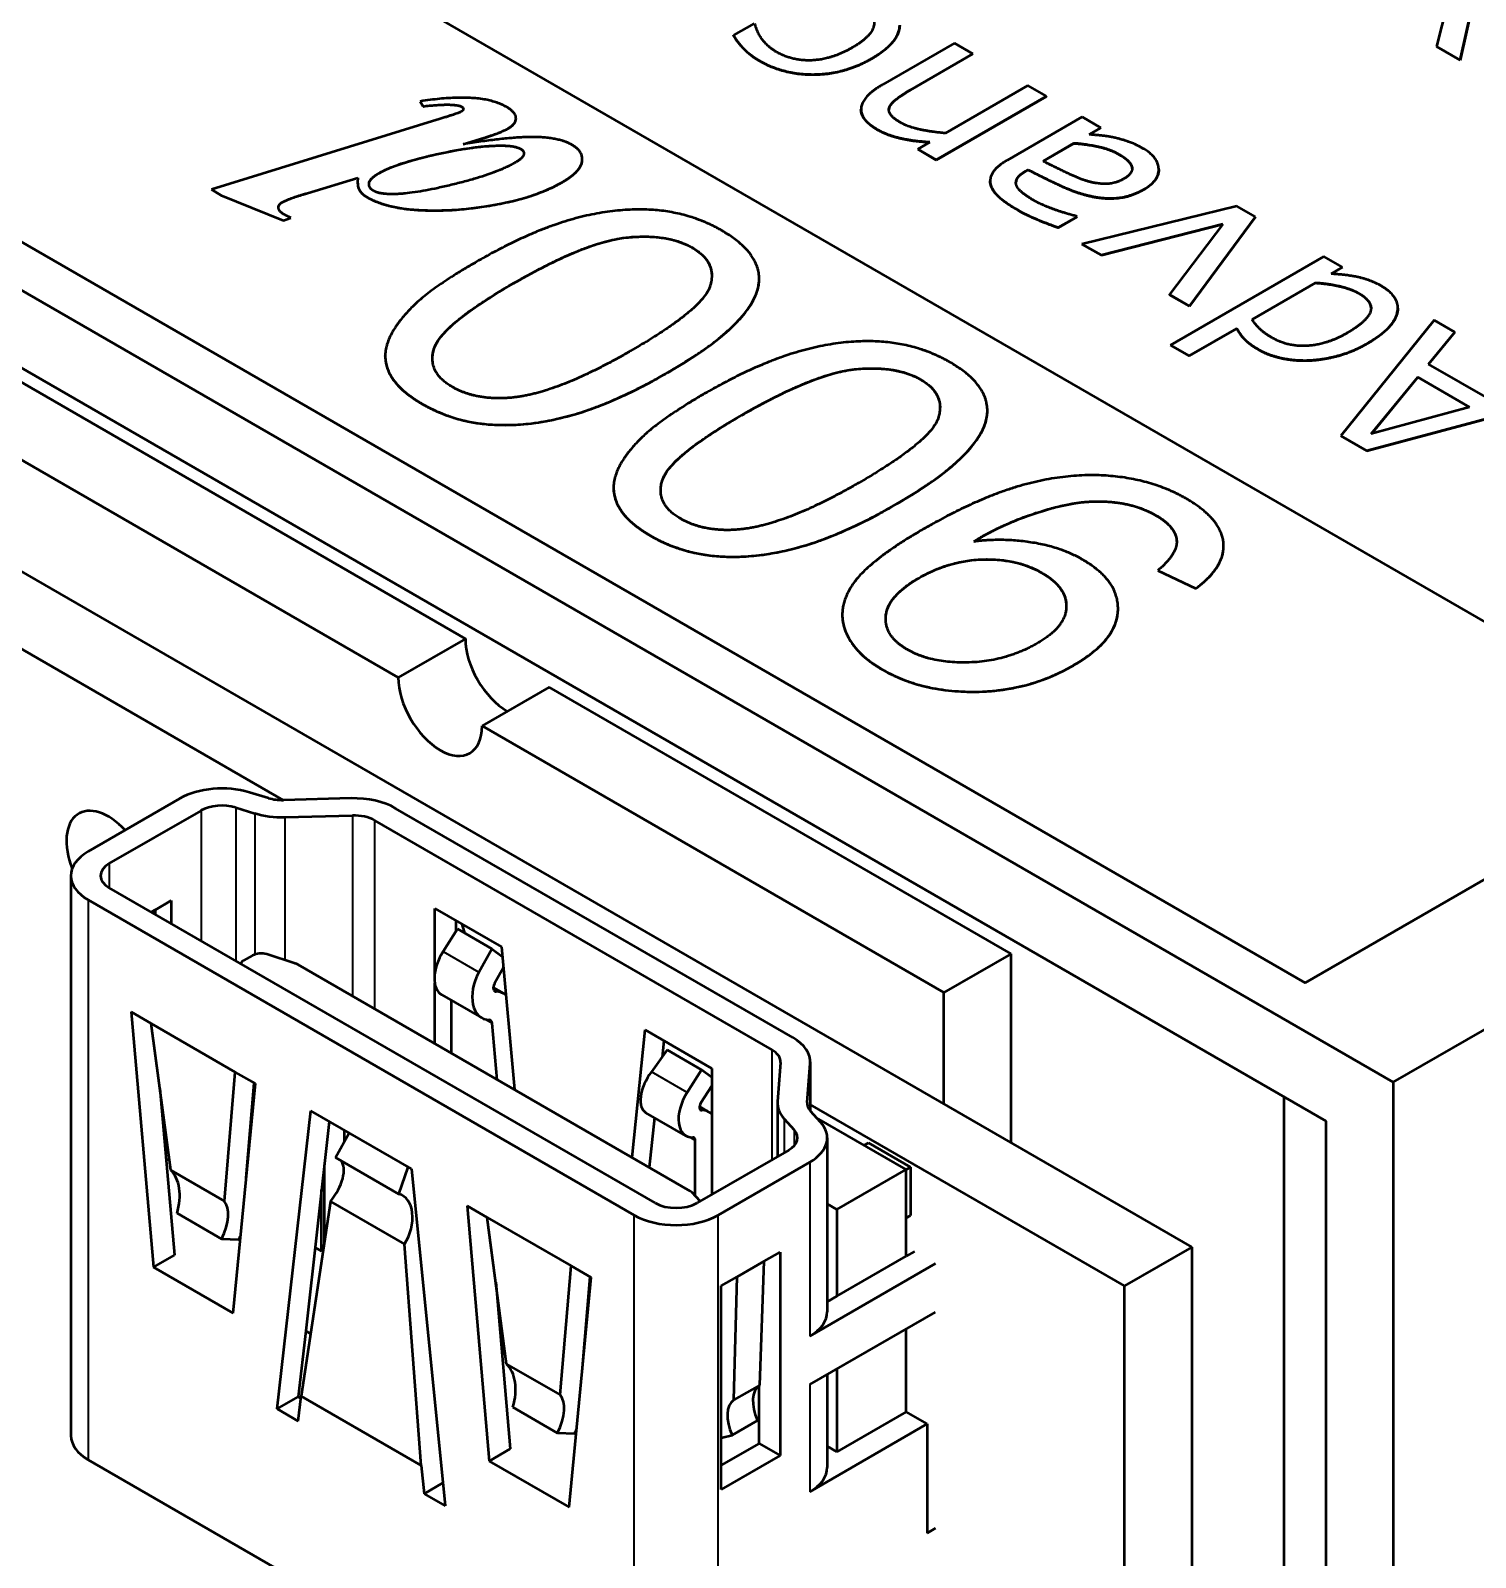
# Model space of a CAD drawing. Header units: millimetres. Extents: x 3118 to 4801, y 919 to 1849.
# Drawn here: x 3955.21 to 3979.55, y 1615.4 to 1641.12 of the extents above; entities that cross this region are included whole.
import ezdxf

# ---------------------------------------------------------------- set-up
doc = ezdxf.new("R2010")
doc.units = ezdxf.units.MM
doc.header["$LTSCALE"] = 1.8
doc.layers.add('외형선(ISO)', color=7, linetype='Continuous', lineweight=50)
doc.layers.add('좁은 외형선(ISO)', color=7, linetype='Continuous', lineweight=35)

msp = doc.modelspace()

# ---------------------------------------------------------------- linework, layer by layer
at = {"layer": '외형선(ISO)'}
for p, q in [((3983.456, 1628.993), (3921.655, 1664.674)), ((3911.978, 1661.618), (3978.163, 1623.406)), ((3914.877, 1660.761), (3976.678, 1625.08)), ((3976.678, 1625.08), (3914.877, 1660.761)), ((3977.032, 1622.753), (3913.109, 1659.658)), ((3962.536, 1630.877), (3933.12, 1647.86)), ((3979.073, 1641.557), (3978.894, 1640.851)), ((3979.289, 1640.623), (3979.504, 1641.575)), ((3979.504, 1641.574), (3979.289, 1640.622)), ((3967.398, 1641.241), (3967.05, 1641.04)), ((3967.05, 1641.04), (3967.05, 1641.04)), ((3970.772, 1640.907), (3969.566, 1640.211)), ((3971.085, 1640.727), (3970.772, 1640.907)), ((3979.289, 1640.622), (3978.894, 1640.851)), ((3978.894, 1640.851), (3979.289, 1640.623)), ((3978.894, 1640.851), (3978.894, 1640.851)), ((3970.026, 1640.115), (3971.085, 1640.727)), ((3971.085, 1640.726), (3970.026, 1640.115)), ((3971.085, 1640.726), (3971.085, 1640.727)), ((3979.289, 1640.622), (3979.289, 1640.623)), ((3972.01, 1640.192), (3970.622, 1639.391)), ((3972.323, 1640.012), (3972.01, 1640.192)), ((3961.777, 1639.926), (3961.777, 1639.927)), ((3961.777, 1639.927), (3961.823, 1639.843)), ((3961.777, 1639.926), (3961.823, 1639.843)), ((3961.823, 1639.843), (3961.823, 1639.843)), ((3962.334, 1639.868), (3962.334, 1639.868)), ((3969.199, 1639.79), (3969.199, 1639.791)), ((3969.679, 1639.835), (3969.679, 1639.835)), ((3970.467, 1638.94), (3972.323, 1640.012)), ((3972.323, 1640.011), (3970.467, 1638.939)), ((3972.323, 1640.011), (3972.323, 1640.012)), ((3962.057, 1639.615), (3958.259, 1638.442)), ((3963.389, 1639.64), (3963.389, 1639.641)), ((3972.926, 1639.664), (3971.665, 1638.936)), ((3973.239, 1639.483), (3972.926, 1639.664)), ((3962.499, 1639.206), (3962.849, 1639.311)), ((3962.504, 1639.207), (3962.849, 1639.311)), ((3962.849, 1639.311), (3962.849, 1639.311)), ((3973.043, 1639.37), (3973.239, 1639.483)), ((3973.239, 1639.482), (3973.044, 1639.37)), ((3973.239, 1639.482), (3973.239, 1639.483)), ((3970.36, 1639.239), (3970.154, 1639.12)), ((3970.467, 1638.939), (3970.154, 1639.12)), ((3970.154, 1639.12), (3970.467, 1638.94)), ((3970.154, 1639.12), (3970.154, 1639.12)), ((3972.265, 1638.921), (3972.784, 1639.221)), ((3972.784, 1639.22), (3972.266, 1638.921)), ((3972.784, 1639.22), (3972.784, 1639.221)), ((3964.505, 1638.95), (3964.505, 1638.95)), ((3970.467, 1638.939), (3970.467, 1638.94)), ((3971.964, 1638.747), (3972.012, 1638.775)), ((3972.012, 1638.774), (3971.964, 1638.746)), ((3972.012, 1638.774), (3972.012, 1638.775)), ((3974.214, 1638.777), (3974.214, 1638.778)), ((3959.876, 1638.382), (3960.725, 1638.639)), ((3959.876, 1638.382), (3960.725, 1638.638)), ((3960.721, 1638.571), (3960.721, 1638.572)), ((3971.374, 1638.587), (3971.374, 1638.588)), ((3958.259, 1638.442), (3958.42, 1638.348)), ((3958.259, 1638.442), (3958.42, 1638.349)), ((3958.259, 1638.442), (3958.259, 1638.442)), ((3958.42, 1638.349), (3959.472, 1637.922)), ((3958.42, 1638.348), (3958.42, 1638.349)), ((3958.42, 1638.348), (3959.472, 1637.921)), ((3972.839, 1637.983), (3972.822, 1637.993)), ((3975.528, 1638.162), (3972.919, 1637.524)), ((3975.841, 1637.981), (3975.528, 1638.162)), ((3978.163, 1623.406), (4003.619, 1638.103)), ((3959.472, 1637.922), (3959.596, 1637.967)), ((3959.472, 1637.921), (3959.596, 1637.966)), ((3959.472, 1637.921), (3959.472, 1637.922)), ((3959.596, 1637.966), (3959.596, 1637.967)), ((3972.521, 1637.8), (3972.839, 1637.983)), ((3972.839, 1637.982), (3972.521, 1637.799)), ((3972.521, 1637.799), (3972.521, 1637.8)), ((3972.839, 1637.982), (3972.839, 1637.983)), ((3973.247, 1637.335), (3975.293, 1637.858)), ((3975.293, 1637.857), (3973.247, 1637.334)), ((3975.293, 1637.858), (3974.394, 1636.672)), ((3974.732, 1636.477), (3975.841, 1637.981)), ((3975.841, 1637.98), (3974.732, 1636.477)), ((3975.841, 1637.98), (3975.841, 1637.981)), ((3972.919, 1637.524), (3973.247, 1637.335)), ((3972.919, 1637.523), (3972.919, 1637.524)), ((3973.247, 1637.334), (3972.919, 1637.523)), ((3973.247, 1637.334), (3973.247, 1637.335)), ((3976.996, 1637.314), (3974.41, 1635.821)), ((3977.31, 1637.133), (3976.996, 1637.314)), ((3977.116, 1637.021), (3977.31, 1637.133)), ((3977.31, 1637.132), (3977.117, 1637.021)), ((3977.31, 1637.132), (3977.31, 1637.133)), ((3967.484, 1636.937), (3967.484, 1636.937)), ((3975.786, 1636.253), (3976.853, 1636.869)), ((3976.853, 1636.868), (3975.787, 1636.253)), ((3976.853, 1636.868), (3976.853, 1636.869)), ((3974.394, 1636.672), (3974.732, 1636.477)), ((3974.394, 1636.671), (3974.394, 1636.672)), ((3974.732, 1636.477), (3974.394, 1636.671)), ((3974.732, 1636.477), (3974.732, 1636.477)), ((3978.853, 1636.242), (3977.279, 1634.293)), ((3978.241, 1636.444), (3978.241, 1636.444)), ((3979.203, 1636.04), (3978.853, 1636.242)), ((3974.724, 1635.64), (3975.528, 1636.104)), ((3975.528, 1636.103), (3974.724, 1635.639)), ((3975.528, 1636.103), (3975.528, 1636.104)), ((3978.758, 1635.503), (3979.203, 1636.04)), ((3979.203, 1636.039), (3978.759, 1635.503)), ((3979.203, 1636.039), (3979.203, 1636.04)), ((3961.404, 1630.224), (3951.929, 1635.694)), ((3974.41, 1635.821), (3974.724, 1635.64)), ((3974.41, 1635.82), (3974.41, 1635.821)), ((3974.724, 1635.639), (3974.41, 1635.82)), ((3961.186, 1635.638), (3961.186, 1635.639)), ((3974.724, 1635.639), (3974.724, 1635.64)), ((3976.732, 1635.56), (3976.732, 1635.561)), ((3979.835, 1634.882), (3978.758, 1635.503)), ((3977.794, 1634.326), (3978.576, 1635.279)), ((3978.576, 1635.279), (3977.795, 1634.327)), ((3979.446, 1634.776), (3978.576, 1635.279)), ((3978.576, 1635.279), (3979.447, 1634.777)), ((3978.576, 1635.279), (3978.576, 1635.279)), ((3977.72, 1634.038), (3981.096, 1634.947)), ((3981.096, 1634.946), (3977.72, 1634.038)), ((3971.328, 1634.717), (3971.328, 1634.718)), ((3979.447, 1634.777), (3977.794, 1634.326)), ((3977.279, 1634.293), (3977.72, 1634.038)), ((3977.279, 1634.292), (3977.279, 1634.293)), ((3977.72, 1634.038), (3977.279, 1634.292)), ((3977.72, 1634.038), (3977.72, 1634.038)), ((3951.929, 1633.816), (3974.769, 1620.63)), ((3965.031, 1633.419), (3965.031, 1633.419)), ((3959.465, 1628.159), (3951.929, 1632.51)), ((3975.307, 1632.435), (3975.307, 1632.436)), ((3974.201, 1632.028), (3974.839, 1631.721)), ((3974.201, 1632.028), (3974.201, 1632.028)), ((3974.201, 1632.028), (3974.839, 1631.721)), ((3974.839, 1631.721), (3974.839, 1631.721)), ((3973.529, 1631.382), (3973.529, 1631.383)), ((3968.884, 1631.279), (3968.884, 1631.279)), ((3962.536, 1630.877), (3961.404, 1630.224)), ((3963.95, 1630.06), (3962.819, 1629.407)), ((3971.728, 1625.57), (3963.95, 1630.06)), ((3970.597, 1624.917), (3962.819, 1629.407)), ((3976.678, 1625.08), (3983.456, 1628.993)), ((3983.456, 1628.993), (3976.678, 1625.08)), ((3959.22, 1628.192), (3958.899, 1628.288)), ((3957.73, 1628.184), (3956.186, 1627.293)), ((3956.54, 1627.088), (3958.084, 1627.98)), ((3958.668, 1628.032), (3958.989, 1627.935)), ((3960.611, 1628.188), (3959.472, 1628.159)), ((3968.051, 1624.157), (3961.362, 1628.019)), ((3959.494, 1627.871), (3960.633, 1627.899)), ((3961.008, 1627.815), (3967.698, 1623.953)), ((3955.893, 1626.884), (3955.893, 1617.454)), ((3965.732, 1621.373), (3956.54, 1626.68)), ((3956.186, 1626.476), (3965.378, 1621.169)), ((3957.315, 1626.312), (3957.583, 1626.466)), ((3957.583, 1626.466), (3957.583, 1626.078)), ((3957.315, 1626.312), (3957.247, 1626.272)), ((3957.317, 1626.231), (3957.315, 1626.312)), ((3962.02, 1625.228), (3962.02, 1626.333)), ((3962.02, 1626.333), (3963.144, 1625.684)), ((3962.162, 1625.607), (3962.404, 1625.989)), ((3962.373, 1626.129), (3962.373, 1625.941)), ((3962.404, 1625.989), (3962.984, 1625.654)), ((3962.765, 1625.259), (3962.984, 1625.654)), ((3962.984, 1625.654), (3963.158, 1625.525)), ((3963.144, 1625.684), (3963.363, 1623.282)), ((3958.952, 1625.542), (3958.801, 1625.454)), ((3959.671, 1625.407), (3959.191, 1625.561)), ((3966.322, 1621.573), (3959.715, 1625.388)), ((3971.728, 1625.57), (3970.597, 1624.917)), ((3971.728, 1622.385), (3971.728, 1625.57)), ((3963.176, 1625.337), (3963.026, 1625.067)), ((3962.02, 1624.057), (3962.02, 1625.082)), ((3962.139, 1624.877), (3962.811, 1624.489)), ((3963.007, 1625.001), (3963.182, 1624.9)), ((3970.597, 1623.039), (3970.597, 1624.917)), ((3976.678, 1625.08), (3976.678, 1625.08)), ((3962.298, 1624.786), (3962.298, 1623.897)), ((3957.247, 1624.394), (3956.908, 1624.589)), ((3956.908, 1624.589), (3957.282, 1620.291)), ((3957.247, 1624.394), (3958.661, 1623.578)), ((3957.574, 1621.926), (3957.247, 1624.394)), ((3963.073, 1623.449), (3962.986, 1624.402)), ((3965.344, 1622.138), (3965.562, 1624.288)), ((3965.562, 1624.288), (3966.687, 1623.639)), ((3965.877, 1624.106), (3965.849, 1623.831)), ((3965.935, 1623.95), (3965.669, 1623.582)), ((3966.515, 1623.616), (3965.935, 1623.95)), ((3966.515, 1623.616), (3966.272, 1623.234)), ((3966.687, 1623.485), (3966.515, 1623.616)), ((3966.687, 1623.639), (3966.687, 1621.516)), ((3967.844, 1623.736), (3967.794, 1623.079)), ((3968.294, 1623.066), (3968.343, 1623.724)), ((3968.344, 1623.749), (3968.344, 1622.927)), ((3958.477, 1621.405), (3958.661, 1623.578)), ((3958.626, 1619.515), (3959, 1623.382)), ((3959, 1623.382), (3958.661, 1623.578)), ((3958.846, 1621.795), (3958.981, 1623.392)), ((3966.504, 1623.059), (3966.687, 1623.347)), ((3978.163, 1623.406), (3978.163, 1604.627)), ((3957.391, 1623.302), (3957.636, 1620.495)), ((3957.406, 1623.139), (3957.414, 1623.134)), ((3976.324, 1609.498), (3976.324, 1623.161)), ((3957.438, 1622.953), (3957.423, 1622.944)), ((3959.368, 1617.903), (3959.934, 1622.924)), ((3961.631, 1621.945), (3959.934, 1622.924)), ((3966.25, 1622.504), (3965.578, 1622.892)), ((3966.638, 1622.904), (3966.48, 1622.995)), ((3967.793, 1623.054), (3967.793, 1622.155)), ((3973.637, 1619.977), (3968.344, 1623.033)), ((3968.517, 1622.735), (3968.35, 1622.92)), ((3960.244, 1622.745), (3959.847, 1619.219)), ((3960.503, 1622.412), (3960.503, 1622.596)), ((3965.719, 1622.811), (3965.634, 1621.971)), ((3967.906, 1622.787), (3968.073, 1622.602)), ((3969.96, 1621.936), (3968.451, 1622.808)), ((3977.032, 1605.28), (3977.032, 1622.753)), ((3960.351, 1622.138), (3960.58, 1622.551)), ((3966.409, 1621.493), (3966.409, 1622.426)), ((3968.63, 1622.469), (3968.63, 1619.537)), ((3969.253, 1622.345), (3969.324, 1622.385)), ((3969.324, 1622.385), (3970.031, 1621.977)), ((3957.497, 1622.089), (3957.548, 1622.119)), ((3960.351, 1622.138), (3961.417, 1621.522)), ((3967.983, 1622.264), (3966.439, 1621.373)), ((3966.793, 1621.169), (3968.337, 1622.06)), ((3957.574, 1621.926), (3958.477, 1621.405)), ((3960.162, 1620.715), (3960.162, 1622.014)), ((3961.417, 1621.522), (3961.573, 1621.978)), ((3961.631, 1621.945), (3962.196, 1616.27)), ((3968.794, 1621.263), (3969.96, 1621.936)), ((3969.96, 1621.936), (3970.031, 1621.977)), ((3969.96, 1620.475), (3969.96, 1621.936)), ((3970.031, 1621.977), (3970.031, 1621.161)), ((3960.114, 1620.559), (3960.114, 1621.591)), ((3966.493, 1621.404), (3966.355, 1621.548)), ((3960.264, 1621.396), (3959.772, 1618.119)), ((3960.264, 1621.396), (3961.509, 1620.677)), ((3962.565, 1621.324), (3962.939, 1617.025)), ((3962.904, 1621.128), (3962.565, 1621.324)), ((3968.63, 1621.358), (3968.794, 1621.263)), ((3957.681, 1621.198), (3958.432, 1620.764)), ((3962.904, 1621.128), (3964.318, 1620.312)), ((3963.231, 1618.66), (3962.904, 1621.128)), ((3968.794, 1621.263), (3968.794, 1619.801)), ((3969.96, 1621.12), (3970.031, 1621.161)), ((3958.717, 1620.752), (3958.432, 1620.764)), ((3960.114, 1620.559), (3960.005, 1620.622)), ((3960.141, 1620.574), (3960.114, 1620.559)), ((3961.792, 1616.952), (3961.509, 1620.677)), ((3967.569, 1620.392), (3967.836, 1620.546)), ((3967.836, 1620.546), (3967.836, 1617.117)), ((3970.102, 1620.556), (3969.96, 1620.475)), ((3974.769, 1620.63), (3973.637, 1619.977)), ((3974.769, 1620.63), (3974.769, 1602.994)), ((3957.282, 1620.291), (3957.636, 1620.495)), ((3957.282, 1620.291), (3958.626, 1619.515)), ((3964.134, 1618.139), (3964.318, 1620.312)), ((3964.656, 1620.116), (3964.318, 1620.312)), ((3967.569, 1620.392), (3967.113, 1620.129)), ((3967.493, 1618.306), (3967.569, 1620.392)), ((3970.455, 1620.352), (3968.337, 1619.129)), ((3968.794, 1619.801), (3969.96, 1620.475)), ((3963.048, 1620.036), (3963.292, 1617.229)), ((3964.282, 1616.249), (3964.656, 1620.116)), ((3964.503, 1618.529), (3964.638, 1620.126)), ((3966.846, 1619.975), (3967.113, 1620.129)), ((3967.06, 1618.055), (3967.113, 1620.129)), ((3966.846, 1616.545), (3966.846, 1619.975)), ((3968.794, 1619.801), (3968.63, 1619.706)), ((3973.637, 1602.34), (3973.637, 1619.977)), ((3968.337, 1618.313), (3970.455, 1619.536)), ((3959.847, 1619.219), (3959.722, 1618.107)), ((3959.93, 1619.171), (3959.847, 1619.219)), ((3969.96, 1617.854), (3969.96, 1619.25)), ((3963.151, 1618.86), (3963.209, 1618.827)), ((3963.231, 1618.66), (3964.134, 1618.139)), ((3968.63, 1618.482), (3968.63, 1616.916)), ((3968.794, 1618.576), (3968.794, 1617.18)), ((3967.493, 1618.306), (3967.06, 1618.055)), ((3967.482, 1617.321), (3967.482, 1618.298)), ((3959.368, 1617.903), (3959.722, 1618.107)), ((3959.722, 1617.699), (3959.772, 1618.119)), ((3959.722, 1618.107), (3959.768, 1618.08)), ((3959.772, 1618.119), (3961.792, 1616.952)), ((3963.338, 1617.932), (3964.089, 1617.498)), ((3959.368, 1617.903), (3959.722, 1617.699)), ((3967.456, 1617.706), (3967.03, 1617.459)), ((3969.96, 1617.854), (3968.794, 1617.18)), ((3970.314, 1617.65), (3969.96, 1617.854)), ((3964.374, 1617.486), (3964.089, 1617.498)), ((3966.846, 1617.414), (3967.03, 1617.459)), ((3968.337, 1616.508), (3970.314, 1617.65)), ((3970.314, 1617.65), (3970.314, 1615.813)), ((3962.939, 1617.025), (3963.292, 1617.229)), ((3967.482, 1617.321), (3966.846, 1616.954)), ((3967.482, 1617.321), (3967.836, 1617.117)), ((3968.63, 1617.275), (3968.794, 1617.18)), ((3956.186, 1617.046), (3965.378, 1611.738)), ((3961.792, 1616.952), (3961.843, 1616.474)), ((3962.939, 1617.025), (3964.282, 1616.249)), ((3967.836, 1617.117), (3966.846, 1616.545)), ((3961.843, 1616.474), (3962.158, 1616.656)), ((3961.843, 1616.474), (3962.196, 1616.27)), ((3970.455, 1615.894), (3970.314, 1615.813))]:
    msp.add_line(p, q, dxfattribs=at)
for centre, major_axis, ratio, start_param, end_param in [((3963.243, 1630.47), (-0.5, 0.866), 0.57735, 0.786399, 2.357194), ((3962.112, 1629.816), (0.5, -0.866), 0.57735, 3.927991, 7.067584), ((3958.437, 1627.776), (-1, 0), 0.57735, 4.23287, 5.497787), ((3956.525, 1627.064), (-0.5, 0.866), 0.57735, 5.088919, 7.597573), ((3958.437, 1627.776), (0.5, 0), 0.57735, 1.091277, 2.356194), ((3959.451, 1628.448), (-0.5, 0), 0.57735, 1.091277, 1.614247), ((3960.655, 1627.611), (-1, 0), 0.57735, 3.926991, 4.75584), ((3959.451, 1628.448), (1, 0), 0.57735, 4.23287, 4.75584), ((3960.655, 1627.611), (0.5, 0), 0.57735, 0.785398, 1.614247), ((3956.893, 1626.884), (-1, 0), 0.57735, 5.497787, 7.068583), ((3956.893, 1626.884), (-0.5, 0), 0.57735, 5.497787, 7.068583), ((3962.182, 1626.019), (0.25, -0.433), 0.57735, 1.027764, 1.355835), ((3958.942, 1625.373), (-0.2, 0), 0.57735, 5.497787, 6.007011), ((3959.093, 1625.46), (-0.2, 0), 0.57735, 4.20529, 5.497787), ((3959.573, 1625.306), (-0.2, 0), 0.57735, 3.926991, 4.20529), ((3962.439, 1625.397), (-0.3, -0.52), 0.57735, 4.640007, 6.283185), ((3963.078, 1625.028), (-0.243, -0.551), 0.636949, 4.571186, 6.556851), ((3963.078, 1625.028), (-0.0405, -0.0918), 0.636949, 4.571186, 6.556851), ((3962.915, 1624.361), (-0.243, -0.551), 0.636949, 2.960621, 3.415258), ((3962.915, 1624.361), (-0.0405, -0.0918), 0.636949, 2.287373, 3.415258), ((3967.344, 1623.749), (1, 0), 0.57735, 6.239734, 7.068583), ((3967.344, 1623.749), (0.5, 0), 0.57735, 6.239734, 7.068583), ((3965.911, 1623.392), (-0.345, -0.493), 0.510505, 4.684261, 6.327439), ((3966.55, 1623.024), (-0.3, -0.52), 0.57735, 4.640007, 6.625672), ((3968.793, 1623.054), (-1, 0), 0.57735, 6.239734, 6.762705), ((3966.55, 1623.024), (-0.05, -0.0866), 0.57735, 4.640007, 6.625672), ((3966.338, 1622.385), (0.3, 0.52), 0.57735, 6.103491, 6.625672), ((3968.793, 1623.054), (-0.5, 0), 0.57735, 6.239734, 6.762705), ((3967.63, 1622.469), (0.5, 0), 0.57735, 5.497787, 6.762705), ((3967.63, 1622.469), (1, 0), 0.57735, 5.497787, 6.762705), ((3966.338, 1622.385), (0.05, 0.0866), 0.57735, 5.497787, 6.625672), ((3960.068, 1621.628), (-0.347, -0.483), 0.498497, 1.446015, 3.009127), ((3957.155, 1621.257), (-0.313, -0.74), 0.643757, 1.759367, 2.896737), ((3966.181, 1621.492), (-0.2, 0), 0.57735, 3.648691, 3.926991), ((3957.975, 1620.783), (-0.466, -0.653), 0.501682, 1.887501, 3.024871), ((3961.224, 1620.961), (-0.229, -0.55), 0.646152, 1.312412, 3.240258), ((3966.086, 1621.577), (-0.5, 0), 0.57735, 0.785398, 2.356194), ((3966.086, 1621.577), (1, 0), 0.57735, 3.926991, 5.497787), ((3957.975, 1620.783), (-0.758, -1.062), 0.501682, 1.887501, 1.953406), ((3967.63, 1619.537), (1, 0), 0.57735, 5.497787, 6.283185), ((3962.811, 1617.991), (-0.313, -0.74), 0.643757, 1.759367, 2.896737), ((3967.803, 1617.792), (-0.297, 0.521), 0.580866, 0.042219, 1.408877), ((3963.632, 1617.517), (-0.466, -0.653), 0.501682, 1.887501, 3.024871), ((3967.373, 1617.544), (-0.303, 0.518), 0.573813, 0.03611, 1.402768), ((3956.893, 1617.454), (-1, 0), 0.57735, 0, 0.785398), ((3963.632, 1617.517), (-0.758, -1.062), 0.501682, 1.887501, 1.953406), ((3967.63, 1616.916), (1, 0), 0.57735, 5.497787, 6.283185)]:
    msp.add_ellipse(centre, major_axis=major_axis, ratio=ratio, start_param=start_param, end_param=end_param, dxfattribs=at)
for points, degree in [([(3969.174, 1641.564), (3969.447, 1641.407), (3969.388, 1641.025), (3969.053, 1640.832)], 2), ([(3967.778, 1640.758), (3967.634, 1640.841), (3967.448, 1641.086), (3967.414, 1641.232)], 2), ([(3969.376, 1640.645), (3969.62, 1640.786), (3969.853, 1641.074), (3969.851, 1641.213)], 2), ([(3967.491, 1640.608), (3967.331, 1640.7), (3967.113, 1640.929), (3967.05, 1641.04)], 2), ([(3967.05, 1641.04), (3967.113, 1640.93), (3967.331, 1640.701), (3967.491, 1640.609)], 2), ([(3969.053, 1640.832), (3968.707, 1640.632), (3968.044, 1640.604), (3967.778, 1640.758)], 2), ([(3967.491, 1640.609), (3967.901, 1640.372), (3968.921, 1640.383), (3969.376, 1640.645)], 2), ([(3969.376, 1640.644), (3968.921, 1640.382), (3967.901, 1640.371), (3967.491, 1640.608)], 2), ([(3969.566, 1640.211), (3969.224, 1640.014), (3969.178, 1639.623), (3969.479, 1639.449)], 2), ([(3970.026, 1640.115), (3969.899, 1640.041), (3969.705, 1639.894), (3969.679, 1639.835)], 2), ([(3969.679, 1639.835), (3969.705, 1639.895), (3969.899, 1640.042), (3970.026, 1640.115)], 2), ([(3963.23, 1639.832), (3962.788, 1640.087), (3961.777, 1639.927)], 2), ([(3961.823, 1639.843), (3962.164, 1639.883), (3962.334, 1639.868)], 2), ([(3962.334, 1639.868), (3962.433, 1639.862), (3962.479, 1639.835)], 2), ([(3962.479, 1639.835), (3962.502, 1639.822), (3962.502, 1639.775), (3962.473, 1639.758)], 2), ([(3963.264, 1639.475), (3963.392, 1639.548), (3963.386, 1639.742), (3963.23, 1639.832)], 2), ([(3969.479, 1639.449), (3969.199, 1639.61), (3969.199, 1639.79)], 2), ([(3969.679, 1639.835), (3969.669, 1639.811), (3969.669, 1639.787)], 2), ([(3969.865, 1639.57), (3969.74, 1639.642), (3969.653, 1639.771), (3969.679, 1639.835)], 2), ([(3962.473, 1639.758), (3962.415, 1639.725), (3962.057, 1639.615)], 2), ([(3970.622, 1639.391), (3970.398, 1639.409), (3969.992, 1639.496), (3969.865, 1639.57)], 2), ([(3963.833, 1639.32), (3963.4, 1639.35), (3962.499, 1639.206)], 2), ([(3962.849, 1639.311), (3963.143, 1639.405), (3963.264, 1639.475)], 2), ([(3964.33, 1639.196), (3964.157, 1639.296), (3963.833, 1639.32)], 2), ([(3969.479, 1639.449), (3969.643, 1639.355), (3970.091, 1639.252), (3970.36, 1639.239)], 2), ([(3973.451, 1639.319), (3973.354, 1639.34), (3973.111, 1639.363), (3973.043, 1639.37)], 2), ([(3973.956, 1639.13), (3973.821, 1639.208), (3973.566, 1639.294), (3973.451, 1639.319)], 2), ([(3961.084, 1638.719), (3961.381, 1638.891), (3962.782, 1639.196), (3963.207, 1639.181)], 2), ([(3963.207, 1639.181), (3963.383, 1639.176), (3963.478, 1639.121)], 2), ([(3963.478, 1639.121), (3963.533, 1639.089), (3963.501, 1638.968), (3963.377, 1638.896)], 2), ([(3964.171, 1638.567), (3964.478, 1638.744), (3964.527, 1639.083), (3964.33, 1639.196)], 2), ([(3972.784, 1639.221), (3972.988, 1639.206), (3973.39, 1639.123), (3973.554, 1639.028)], 2), ([(3973.554, 1639.028), (3973.39, 1639.122), (3972.988, 1639.205), (3972.784, 1639.22)], 2), ([(3973.554, 1639.028), (3973.75, 1638.915), (3973.78, 1638.711), (3973.621, 1638.619)], 2), ([(3973.964, 1638.444), (3974.221, 1638.592), (3974.206, 1638.985), (3973.956, 1639.13)], 2), ([(3963.377, 1638.896), (3963.033, 1638.698), (3961.615, 1638.352), (3961.26, 1638.364)], 2), ([(3971.665, 1638.936), (3971.487, 1638.834), (3971.354, 1638.631), (3971.382, 1638.526)], 2), ([(3972.012, 1638.775), (3972.299, 1638.626), (3972.825, 1638.383), (3973.069, 1638.328)], 2), ([(3973.069, 1638.328), (3972.825, 1638.382), (3972.299, 1638.625), (3972.012, 1638.774)], 2), ([(3972.978, 1638.593), (3972.835, 1638.641), (3972.414, 1638.844), (3972.265, 1638.921)], 2), ([(3974.214, 1638.777), (3974.214, 1638.587), (3973.964, 1638.443)], 2), ([(3960.725, 1638.639), (3960.711, 1638.511), (3960.786, 1638.367), (3960.887, 1638.309)], 2), ([(3960.887, 1638.309), (3961.087, 1638.194), (3961.719, 1638.079), (3962.681, 1638.107), (3963.784, 1638.344), (3964.171, 1638.567)], 2), ([(3960.988, 1638.421), (3960.905, 1638.469), (3960.925, 1638.628), (3961.084, 1638.719)], 2), ([(3971.382, 1638.525), (3971.374, 1638.556), (3971.374, 1638.587)], 2), ([(3971.382, 1638.526), (3971.41, 1638.418), (3971.637, 1638.213), (3971.833, 1638.1)], 2), ([(3971.833, 1638.099), (3971.637, 1638.212), (3971.41, 1638.417), (3971.382, 1638.525)], 2), ([(3971.822, 1638.5), (3971.794, 1638.563), (3971.859, 1638.687), (3971.964, 1638.747)], 2), ([(3973.621, 1638.619), (3973.477, 1638.536), (3973.15, 1638.538), (3972.978, 1638.593)], 2), ([(3959.446, 1638.224), (3959.553, 1638.286), (3959.876, 1638.382)], 2), ([(3961.26, 1638.364), (3961.075, 1638.371), (3960.988, 1638.421)], 2), ([(3972.111, 1638.258), (3972.01, 1638.317), (3971.851, 1638.439), (3971.822, 1638.5)], 2), ([(3972.822, 1637.993), (3972.6, 1638.051), (3972.235, 1638.187), (3972.111, 1638.258)], 2), ([(3973.069, 1638.328), (3973.311, 1638.275), (3973.752, 1638.321), (3973.964, 1638.444)], 2), ([(3973.964, 1638.443), (3973.752, 1638.321), (3973.311, 1638.274), (3973.069, 1638.328)], 2), ([(3959.483, 1638.022), (3959.397, 1638.072), (3959.382, 1638.187), (3959.446, 1638.224)], 2), ([(3959.596, 1637.967), (3959.527, 1637.997), (3959.483, 1638.022)], 2), ([(3966.856, 1637.75), (3966.316, 1638.062), (3965.022, 1638.138), (3963.593, 1637.727), (3962.721, 1637.223)], 2), ([(3971.833, 1638.1), (3972, 1638.003), (3972.406, 1637.839), (3972.521, 1637.8)], 2), ([(3972.521, 1637.799), (3972.406, 1637.838), (3972, 1638.002), (3971.833, 1638.099)], 2), ([(3967.471, 1636.807), (3967.573, 1637.337), (3966.856, 1637.75)], 2), ([(3963.347, 1636.862), (3964.566, 1637.565), (3965.943, 1637.703), (3966.358, 1637.463)], 2), ([(3962.721, 1637.223), (3961.985, 1636.799), (3961.34, 1636.169), (3961.125, 1635.596), (3961.408, 1635.063), (3961.804, 1634.834)], 2), ([(3966.358, 1637.463), (3966.777, 1637.221), (3966.543, 1636.428), (3965.32, 1635.723)], 2), ([(3977.96, 1636.818), (3977.788, 1636.917), (3977.368, 1637.01), (3977.116, 1637.021)], 2), ([(3962.314, 1635.119), (3961.891, 1635.363), (3962.125, 1636.156), (3963.347, 1636.862)], 2), ([(3965.947, 1635.361), (3967.339, 1636.165), (3967.471, 1636.807)], 2), ([(3967.471, 1636.807), (3967.479, 1636.85), (3967.484, 1636.893), (3967.484, 1636.937)], 3), ([(3976.853, 1636.869), (3977.065, 1636.856), (3977.455, 1636.767), (3977.588, 1636.69)], 2), ([(3977.588, 1636.689), (3977.455, 1636.766), (3977.065, 1636.856), (3976.853, 1636.868)], 2), ([(3977.716, 1635.842), (3978.17, 1636.104), (3978.293, 1636.626), (3977.96, 1636.818)], 2), ([(3977.588, 1636.69), (3977.837, 1636.546), (3977.718, 1636.216), (3977.388, 1636.026)], 2), ([(3977.789, 1636.444), (3977.789, 1636.573), (3977.588, 1636.689)], 2), ([(3976.13, 1635.941), (3976.013, 1636.008), (3975.855, 1636.148), (3975.786, 1636.253)], 2), ([(3975.528, 1636.104), (3975.586, 1635.993), (3975.752, 1635.828), (3975.897, 1635.744)], 2), ([(3975.897, 1635.743), (3975.752, 1635.827), (3975.586, 1635.992), (3975.528, 1636.103)], 2), ([(3977.388, 1636.026), (3977.051, 1635.831), (3976.392, 1635.789), (3976.13, 1635.941)], 2), ([(3965.32, 1635.723), (3964.102, 1635.019), (3963.336, 1634.938)], 2), ([(3970.7, 1635.531), (3970.161, 1635.842), (3968.867, 1635.919), (3967.437, 1635.507), (3966.565, 1635.004)], 2), ([(3975.897, 1635.744), (3976.059, 1635.65), (3976.493, 1635.554), (3976.732, 1635.561)], 2), ([(3976.732, 1635.56), (3976.493, 1635.553), (3976.059, 1635.65), (3975.897, 1635.743)], 2), ([(3976.732, 1635.561), (3976.976, 1635.571), (3977.481, 1635.706), (3977.716, 1635.842)], 2), ([(3977.716, 1635.841), (3977.481, 1635.706), (3976.976, 1635.57), (3976.732, 1635.56)], 2), ([(3967.192, 1634.642), (3968.41, 1635.346), (3969.787, 1635.483), (3970.202, 1635.243)], 2), ([(3971.315, 1634.588), (3971.417, 1635.117), (3970.7, 1635.531)], 2), ([(3961.804, 1634.834), (3962.348, 1634.52), (3963.634, 1634.444), (3965.068, 1634.854), (3965.947, 1635.361)], 2), ([(3970.202, 1635.243), (3970.621, 1635.002), (3970.387, 1634.209), (3969.165, 1633.503)], 2), ([(3963.336, 1634.938), (3962.732, 1634.877), (3962.314, 1635.119)], 2), ([(3966.565, 1635.004), (3965.83, 1634.579), (3965.185, 1633.95), (3964.97, 1633.377), (3965.253, 1632.843), (3965.649, 1632.614)], 2), ([(3971.315, 1634.587), (3971.324, 1634.63), (3971.328, 1634.674), (3971.328, 1634.717)], 3), ([(3966.158, 1632.9), (3965.735, 1633.144), (3965.969, 1633.937), (3967.192, 1634.642)], 2), ([(3969.791, 1633.141), (3971.183, 1633.945), (3971.315, 1634.588)], 2), ([(3974.68, 1633.233), (3974.133, 1633.549), (3972.73, 1633.68), (3971.198, 1633.27), (3970.248, 1632.721)], 2), ([(3969.165, 1633.503), (3967.946, 1632.8), (3967.18, 1632.719)], 2), ([(3965.649, 1632.614), (3966.192, 1632.301), (3967.478, 1632.224), (3968.912, 1632.634), (3969.791, 1633.141)], 2), ([(3971.217, 1632.584), (3971.598, 1632.804), (3972.507, 1633.12), (3973.205, 1633.213), (3973.888, 1633.115), (3974.167, 1632.954)], 2), ([(3974.839, 1631.721), (3975.348, 1632.103), (3975.258, 1632.9), (3974.68, 1633.233)], 2), ([(3967.18, 1632.719), (3966.577, 1632.658), (3966.158, 1632.9)], 2), ([(3974.167, 1632.954), (3974.492, 1632.767), (3974.537, 1632.309), (3974.201, 1632.028)], 2), ([(3970.248, 1632.721), (3969.338, 1632.196), (3968.791, 1631.401), (3969.071, 1630.639), (3969.553, 1630.36)], 2), ([(3971.1, 1632.512), (3971.179, 1632.562), (3971.217, 1632.584)], 2), ([(3972.934, 1632.207), (3972.564, 1632.421), (3971.572, 1632.575), (3971.1, 1632.512)], 2), ([(3970.172, 1631.898), (3970.693, 1632.198), (3971.828, 1632.227), (3972.247, 1631.985)], 2), ([(3972.779, 1630.428), (3973.507, 1630.848), (3973.549, 1631.852), (3972.934, 1632.207)], 2), ([(3969.98, 1630.693), (3969.587, 1630.92), (3969.648, 1631.595), (3970.172, 1631.898)], 2), ([(3972.247, 1631.985), (3972.67, 1631.741), (3972.643, 1631.072), (3972.172, 1630.8)], 2), ([(3972.172, 1630.8), (3971.643, 1630.495), (3970.387, 1630.458), (3969.98, 1630.693)], 2), ([(3969.553, 1630.36), (3970.221, 1629.974), (3972.025, 1629.992), (3972.779, 1630.428)], 2)]:
    msp.add_open_spline(points, degree=degree, dxfattribs=at)
for points, degree, knots in [([(3969.851, 1641.207), (3969.851, 1641.071), (3969.62, 1640.785), (3969.376, 1640.644)], 2, [0.017094, 0.017094, 0.017094, 1, 2, 2, 2]), ([(3961.823, 1639.843), (3961.919, 1639.854), (3962.024, 1639.864), (3962.195, 1639.872), (3962.27, 1639.873), (3962.334, 1639.868)], 3, [-0.0453396, -0.0453396, -0.0453396, -0.0453396, -0.01948374, -0.01948374, 0, 0, 0, 0]), ([(3962.334, 1639.868), (3962.367, 1639.865), (3962.401, 1639.861), (3962.449, 1639.848), (3962.465, 1639.842), (3962.479, 1639.834)], 3, [-0.01571905, -0.01571905, -0.01571905, -0.01571905, -0.00579302, -0.00579302, 0, 0, 0, 0]), ([(3962.479, 1639.834), (3962.483, 1639.832), (3962.486, 1639.83), (3962.492, 1639.824), (3962.494, 1639.822), (3962.501, 1639.811), (3962.502, 1639.804), (3962.502, 1639.798)], 3, [-0.013061744, -0.013061744, -0.013061744, -0.013061744, -0.011927043, -0.011927043, -0.010774781, -0.010774781, -0.00785771, -0.00785771, -0.00785771, -0.00785771]), ([(3963.264, 1639.474), (3963.286, 1639.486), (3963.305, 1639.5), (3963.338, 1639.528), (3963.351, 1639.542), (3963.38, 1639.584), (3963.389, 1639.611), (3963.389, 1639.64)], 3, [-0.12546995, -0.12546995, -0.12546995, -0.12546995, -0.10303981, -0.10303981, -0.08188642, -0.08188642, -0.04499745, -0.04499745, -0.04499745, -0.04499745]), ([(3962.849, 1639.311), (3962.932, 1639.337), (3963.021, 1639.367), (3963.155, 1639.42), (3963.217, 1639.446), (3963.264, 1639.474)], 3, [-0.04902661, -0.04902661, -0.04902661, -0.04902661, -0.02023917, -0.02023917, 0, 0, 0, 0]), ([(3970.358, 1639.239), (3970.09, 1639.252), (3969.643, 1639.354), (3969.479, 1639.449)], 2, [0.00243, 0.00243, 0.00243, 1, 2, 2, 2]), ([(3961.084, 1638.719), (3961.242, 1638.81), (3961.472, 1638.89), (3961.972, 1639.023), (3962.332, 1639.104), (3962.839, 1639.17), (3963.03, 1639.187), (3963.207, 1639.18)], 3, [-0.2686845, -0.2686845, -0.2686845, -0.2686845, -0.156393, -0.156393, -0.0530499, -0.0530499, 0, 0, 0, 0]), ([(3963.207, 1639.18), (3963.265, 1639.179), (3963.324, 1639.173), (3963.415, 1639.15), (3963.449, 1639.137), (3963.478, 1639.12)], 3, [-0.02984297, -0.02984297, -0.02984297, -0.02984297, -0.01229619, -0.01229619, 0, 0, 0, 0]), ([(3963.478, 1639.12), (3963.486, 1639.116), (3963.493, 1639.111), (3963.505, 1639.1), (3963.509, 1639.094), (3963.518, 1639.077), (3963.521, 1639.065), (3963.521, 1639.054)], 3, [-0.037009137, -0.037009137, -0.037009137, -0.037009137, -0.0347701, -0.0347701, -0.032490017, -0.032490017, -0.028598462, -0.028598462, -0.028598462, -0.028598462]), ([(3973.766, 1638.795), (3973.766, 1638.804), (3973.75, 1638.914), (3973.554, 1639.028)], 2, [0.915312, 0.915312, 0.915312, 1, 2, 2, 2]), ([(3964.171, 1638.567), (3964.234, 1638.603), (3964.294, 1638.643), (3964.389, 1638.721), (3964.428, 1638.76), (3964.484, 1638.843), (3964.505, 1638.891), (3964.505, 1638.95)], 3, [-0.1441836, -0.1441836, -0.1441836, -0.1441836, -0.10901878, -0.10901878, -0.07878366, -0.07878366, -0.04778327, -0.04778327, -0.04778327, -0.04778327]), ([(3960.721, 1638.571), (3960.721, 1638.549), (3960.723, 1638.527), (3960.734, 1638.465), (3960.747, 1638.437), (3960.793, 1638.372), (3960.835, 1638.338), (3960.887, 1638.308)], 3, [-0.04374369, -0.04374369, -0.04374369, -0.04374369, -0.03622683, -0.03622683, -0.02202052, -0.02202052, 0, 0, 0, 0]), ([(3960.887, 1638.308), (3960.958, 1638.267), (3961.039, 1638.233), (3961.244, 1638.166), (3961.359, 1638.143), (3961.746, 1638.077), (3962.127, 1638.085), (3962.787, 1638.127), (3963.175, 1638.208), (3963.673, 1638.332), (3963.941, 1638.434), (3964.171, 1638.567)], 3, [-0.210511, -0.210511, -0.210511, -0.210511, -0.204894, -0.204894, -0.1973098, -0.1973098, -0.162531, -0.162531, -0.0977448, -0.0977448, 0, 0, 0, 0]), ([(3960.914, 1638.531), (3960.914, 1638.537), (3960.914, 1638.542), (3960.916, 1638.559), (3960.921, 1638.584), (3960.984, 1638.656), (3961.034, 1638.69), (3961.084, 1638.719)], 3, [-0.05173931, -0.05173931, -0.05173931, -0.05173931, -0.04177253, -0.04177253, -0.02126194, -0.02126194, 0, 0, 0, 0]), ([(3971.964, 1638.746), (3971.859, 1638.686), (3971.809, 1638.591), (3971.809, 1638.558)], 2, [0, 0, 0, 1, 1.530064, 1.530064, 1.530064]), ([(3959.446, 1638.223), (3959.488, 1638.247), (3959.548, 1638.272), (3959.691, 1638.325), (3959.788, 1638.355), (3959.876, 1638.382)], 3, [-0.0504745, -0.0504745, -0.0504745, -0.0504745, -0.0296875, -0.0296875, 0, 0, 0, 0]), ([(3959.389, 1638.141), (3959.389, 1638.142), (3959.389, 1638.143), (3959.39, 1638.159), (3959.394, 1638.174), (3959.414, 1638.201), (3959.428, 1638.213), (3959.446, 1638.223)], 3, [-0.01592107, -0.01592107, -0.01592107, -0.01592107, -0.0152637, -0.0152637, -0.00767697, -0.00767697, 0, 0, 0, 0]), ([(3963.347, 1636.861), (3963.648, 1637.035), (3963.998, 1637.222), (3964.56, 1637.461), (3964.794, 1637.545), (3965.259, 1637.648), (3965.442, 1637.651), (3965.733, 1637.646), (3965.872, 1637.631), (3966.139, 1637.568), (3966.256, 1637.521), (3966.358, 1637.462)], 3, [-0.2364697, -0.2364697, -0.2364697, -0.2364697, -0.1717303, -0.1717303, -0.1306333, -0.1306333, -0.086321, -0.086321, -0.0433886, -0.0433886, 0, 0, 0, 0]), ([(3966.358, 1637.462), (3966.426, 1637.423), (3966.486, 1637.379), (3966.583, 1637.283), (3966.619, 1637.233), (3966.673, 1637.118), (3966.685, 1637.054), (3966.685, 1636.99)], 3, [-0.6389462, -0.6389462, -0.6389462, -0.6389462, -0.5528445, -0.5528445, -0.4680962, -0.4680962, -0.3690066, -0.3690066, -0.3690066, -0.3690066]), ([(3961.983, 1635.595), (3961.983, 1635.635), (3961.988, 1635.675), (3962.015, 1635.795), (3962.056, 1635.906), (3962.491, 1636.337), (3962.921, 1636.615), (3963.347, 1636.861)], 3, [-0.3688284, -0.3688284, -0.3688284, -0.3688284, -0.3061235, -0.3061235, -0.1810287, -0.1810287, 0, 0, 0, 0]), ([(3965.947, 1635.36), (3966.464, 1635.659), (3966.934, 1635.989), (3967.341, 1636.477), (3967.437, 1636.639), (3967.471, 1636.807)], 3, [-0.2818635, -0.2818635, -0.2818635, -0.2818635, -0.0874516, -0.0874516, 0, 0, 0, 0]), ([(3978.241, 1636.444), (3978.241, 1636.405), (3978.17, 1636.103), (3977.716, 1635.841)], 2, [0.84399, 0.84399, 0.84399, 1, 2, 2, 2]), ([(3961.186, 1635.638), (3961.186, 1635.634), (3961.186, 1635.629), (3961.189, 1635.489), (3961.237, 1635.356), (3961.437, 1635.08), (3961.604, 1634.949), (3961.804, 1634.833)], 3, [-0.1574924, -0.1574924, -0.1574924, -0.1574924, -0.1552606, -0.1552606, -0.0848479, -0.0848479, 0, 0, 0, 0]), ([(3967.192, 1634.642), (3967.493, 1634.815), (3967.842, 1635.002), (3968.405, 1635.241), (3968.638, 1635.325), (3969.104, 1635.428), (3969.286, 1635.431), (3969.577, 1635.426), (3969.717, 1635.411), (3969.983, 1635.348), (3970.1, 1635.302), (3970.202, 1635.243)], 3, [-0.2364697, -0.2364697, -0.2364697, -0.2364697, -0.1717303, -0.1717303, -0.1306333, -0.1306333, -0.086321, -0.086321, -0.0433886, -0.0433886, 0, 0, 0, 0]), ([(3961.804, 1634.833), (3961.924, 1634.764), (3962.055, 1634.701), (3962.327, 1634.598), (3962.466, 1634.558), (3962.739, 1634.504), (3962.985, 1634.465), (3963.669, 1634.491), (3963.999, 1634.551), (3964.611, 1634.72), (3965.144, 1634.897), (3965.947, 1635.36)], 3, [-1.882624, -1.882624, -1.882624, -1.882624, -1.440406, -1.440406, -1.033723, -1.033723, -0.685682, -0.685682, -0.340444, -0.340444, 0, 0, 0, 0]), ([(3970.202, 1635.243), (3970.271, 1635.203), (3970.33, 1635.16), (3970.427, 1635.064), (3970.463, 1635.013), (3970.517, 1634.898), (3970.53, 1634.835), (3970.53, 1634.771)], 3, [-0.6389462, -0.6389462, -0.6389462, -0.6389462, -0.5528445, -0.5528445, -0.4680962, -0.4680962, -0.3690066, -0.3690066, -0.3690066, -0.3690066]), ([(3965.827, 1633.375), (3965.827, 1633.415), (3965.832, 1633.456), (3965.859, 1633.576), (3965.9, 1633.687), (3966.335, 1634.117), (3966.765, 1634.395), (3967.192, 1634.642)], 3, [-0.3688284, -0.3688284, -0.3688284, -0.3688284, -0.3061235, -0.3061235, -0.1810287, -0.1810287, 0, 0, 0, 0]), ([(3969.791, 1633.141), (3970.309, 1633.44), (3970.778, 1633.769), (3971.185, 1634.258), (3971.281, 1634.42), (3971.315, 1634.587)], 3, [-0.2818635, -0.2818635, -0.2818635, -0.2818635, -0.0874516, -0.0874516, 0, 0, 0, 0]), ([(3965.031, 1633.419), (3965.031, 1633.414), (3965.031, 1633.41), (3965.034, 1633.269), (3965.082, 1633.137), (3965.282, 1632.861), (3965.449, 1632.729), (3965.649, 1632.614)], 3, [-0.1574924, -0.1574924, -0.1574924, -0.1574924, -0.1552606, -0.1552606, -0.0848479, -0.0848479, 0, 0, 0, 0]), ([(3965.649, 1632.614), (3965.768, 1632.545), (3965.899, 1632.481), (3966.171, 1632.379), (3966.31, 1632.339), (3966.584, 1632.285), (3966.83, 1632.246), (3967.514, 1632.271), (3967.843, 1632.331), (3968.455, 1632.5), (3968.989, 1632.677), (3969.791, 1633.141)], 3, [-1.882624, -1.882624, -1.882624, -1.882624, -1.440406, -1.440406, -1.033723, -1.033723, -0.685682, -0.685682, -0.340444, -0.340444, 0, 0, 0, 0]), ([(3971.217, 1632.583), (3971.441, 1632.712), (3971.686, 1632.827), (3972.112, 1632.984), (3972.398, 1633.082), (3972.839, 1633.167), (3973.032, 1633.194), (3973.382, 1633.185), (3973.546, 1633.172), (3973.889, 1633.09), (3974.038, 1633.028), (3974.167, 1632.953)], 3, [-0.8084734, -0.8084734, -0.8084734, -0.8084734, -0.4403838, -0.4403838, -0.219117, -0.219117, -0.1114201, -0.1114201, -0.0550976, -0.0550976, 0, 0, 0, 0]), ([(3974.167, 1632.953), (3974.259, 1632.901), (3974.338, 1632.842), (3974.454, 1632.715), (3974.491, 1632.65), (3974.513, 1632.558), (3974.516, 1632.534), (3974.516, 1632.509)], 3, [-0.2042295, -0.2042295, -0.2042295, -0.2042295, -0.1545011, -0.1545011, -0.1083697, -0.1083697, -0.0923819, -0.0923819, -0.0923819, -0.0923819]), ([(3971.102, 1632.512), (3971.123, 1632.526), (3971.147, 1632.541), (3971.184, 1632.563), (3971.202, 1632.574), (3971.217, 1632.583)], 3, [-0.0162046, -0.0162046, -0.0162046, -0.0162046, -0.00649191, -0.00649191, 0, 0, 0, 0]), ([(3974.839, 1631.721), (3974.978, 1631.824), (3975.097, 1631.938), (3975.262, 1632.181), (3975.307, 1632.306), (3975.307, 1632.435)], 3, [-0.3712762, -0.3712762, -0.3712762, -0.3712762, -0.2701698, -0.2701698, -0.1701482, -0.1701482, -0.1701482, -0.1701482]), ([(3970.172, 1631.897), (3970.27, 1631.954), (3970.376, 1632.006), (3970.592, 1632.093), (3970.701, 1632.128), (3970.959, 1632.188), (3971.132, 1632.214), (3971.502, 1632.211), (3971.657, 1632.194), (3971.973, 1632.118), (3972.119, 1632.058), (3972.247, 1631.984)], 3, [-0.2725921, -0.2725921, -0.2725921, -0.2725921, -0.2159615, -0.2159615, -0.1651225, -0.1651225, -0.1025587, -0.1025587, -0.0542791, -0.0542791, 0, 0, 0, 0]), ([(3969.615, 1631.209), (3969.615, 1631.213), (3969.615, 1631.216), (3969.617, 1631.309), (3969.643, 1631.418), (3969.835, 1631.674), (3969.993, 1631.793), (3970.172, 1631.897)], 3, [-0.1478597, -0.1478597, -0.1478597, -0.1478597, -0.1452595, -0.1452595, -0.0761932, -0.0761932, 0, 0, 0, 0]), ([(3972.247, 1631.984), (3972.38, 1631.908), (3972.488, 1631.82), (3972.626, 1631.626), (3972.657, 1631.528), (3972.657, 1631.426)], 3, [-0.3008194, -0.3008194, -0.3008194, -0.3008194, -0.2149603, -0.2149603, -0.1346175, -0.1346175, -0.1346175, -0.1346175]), ([(3972.779, 1630.427), (3972.912, 1630.503), (3973.034, 1630.586), (3973.237, 1630.758), (3973.319, 1630.845), (3973.481, 1631.081), (3973.528, 1631.229), (3973.529, 1631.382)], 3, [-0.3480607, -0.3480607, -0.3480607, -0.3480607, -0.2920629, -0.2920629, -0.2405116, -0.2405116, -0.1606441, -0.1606441, -0.1606441, -0.1606441]), ([(3968.884, 1631.279), (3968.884, 1631.074), (3968.971, 1630.905), (3969.169, 1630.626), (3969.338, 1630.484), (3969.553, 1630.359)], 3, [-0.1568437, -0.1568437, -0.1568437, -0.1568437, -0.0912974, -0.0912974, 0, 0, 0, 0]), ([(3969.553, 1630.359), (3969.764, 1630.237), (3970.005, 1630.138), (3970.538, 1630.01), (3970.808, 1629.982), (3971.292, 1629.982), (3971.584, 1629.998), (3972.244, 1630.16), (3972.529, 1630.283), (3972.779, 1630.427)], 3, [-0.5220325, -0.5220325, -0.5220325, -0.5220325, -0.3633392, -0.3633392, -0.2149355, -0.2149355, -0.1059868, -0.1059868, 0, 0, 0, 0])]:
    msp.add_open_spline(points, degree=degree, knots=knots, dxfattribs=at)
at = {"layer": '좁은 외형선(ISO)'}
for p, q in [((3967.491, 1640.608), (3967.491, 1640.609)), ((3969.376, 1640.644), (3969.376, 1640.645)), ((3970.026, 1640.115), (3970.026, 1640.115)), ((3962.479, 1639.834), (3962.479, 1639.835)), ((3963.264, 1639.474), (3963.264, 1639.475)), ((3969.479, 1639.449), (3969.479, 1639.449)), ((3963.207, 1639.18), (3963.207, 1639.181)), ((3963.478, 1639.12), (3963.478, 1639.121)), ((3973.554, 1639.028), (3973.554, 1639.028)), ((3961.084, 1638.719), (3961.084, 1638.719)), ((3964.171, 1638.567), (3964.171, 1638.567)), ((3971.382, 1638.525), (3971.382, 1638.526)), ((3971.964, 1638.746), (3971.964, 1638.747)), ((3959.876, 1638.382), (3959.876, 1638.382)), ((3960.887, 1638.308), (3960.887, 1638.309)), ((3973.069, 1638.328), (3973.069, 1638.328)), ((3973.964, 1638.443), (3973.964, 1638.444)), ((3959.446, 1638.223), (3959.446, 1638.224)), ((3971.833, 1638.099), (3971.833, 1638.1)), ((3966.358, 1637.462), (3966.358, 1637.463)), ((3963.347, 1636.861), (3963.347, 1636.862)), ((3967.471, 1636.807), (3967.471, 1636.807)), ((3977.588, 1636.689), (3977.588, 1636.69)), ((3975.897, 1635.743), (3975.897, 1635.744)), ((3977.716, 1635.841), (3977.716, 1635.842)), ((3965.947, 1635.36), (3965.947, 1635.361)), ((3970.202, 1635.243), (3970.202, 1635.243)), ((3961.804, 1634.833), (3961.804, 1634.834)), ((3967.192, 1634.642), (3967.192, 1634.642)), ((3971.315, 1634.587), (3971.315, 1634.588)), ((3969.791, 1633.141), (3969.791, 1633.141)), ((3974.167, 1632.953), (3974.167, 1632.954)), ((3965.649, 1632.614), (3965.649, 1632.614)), ((3971.217, 1632.583), (3971.217, 1632.584)), ((3970.172, 1631.897), (3970.172, 1631.898)), ((3972.247, 1631.984), (3972.247, 1631.985)), ((3969.553, 1630.359), (3969.553, 1630.36)), ((3972.779, 1630.427), (3972.779, 1630.428)), ((3958.084, 1627.98), (3958.084, 1625.789)), ((3958.668, 1628.032), (3958.668, 1625.451)), ((3958.989, 1627.935), (3958.989, 1625.559)), ((3959.494, 1627.871), (3959.494, 1625.464)), ((3960.633, 1627.899), (3960.633, 1624.858)), ((3961.008, 1627.815), (3961.008, 1624.641)), ((3956.54, 1627.088), (3956.54, 1626.68)), ((3956.186, 1626.476), (3956.186, 1617.046)), ((3962.162, 1625.607), (3962.765, 1625.259)), ((3963.017, 1624.954), (3963.055, 1624.933)), ((3962.881, 1624.462), (3962.986, 1624.402)), ((3967.698, 1623.953), (3967.698, 1622.1)), ((3968.343, 1623.724), (3968.343, 1622.928)), ((3966.272, 1623.234), (3965.669, 1623.582)), ((3966.52, 1622.932), (3966.486, 1622.952)), ((3968.294, 1623.066), (3968.294, 1623.041)), ((3967.906, 1622.787), (3967.906, 1622.22)), ((3968.073, 1622.602), (3968.073, 1622.335)), ((3966.409, 1622.426), (3966.314, 1622.48)), ((3968.337, 1622.06), (3968.337, 1619.129)), ((3965.378, 1611.738), (3965.378, 1621.169)), ((3966.793, 1611.738), (3966.793, 1621.169)), ((3968.337, 1618.313), (3968.337, 1616.508))]:
    msp.add_line(p, q, dxfattribs=at)

doc.saveas('drawing.dxf')
